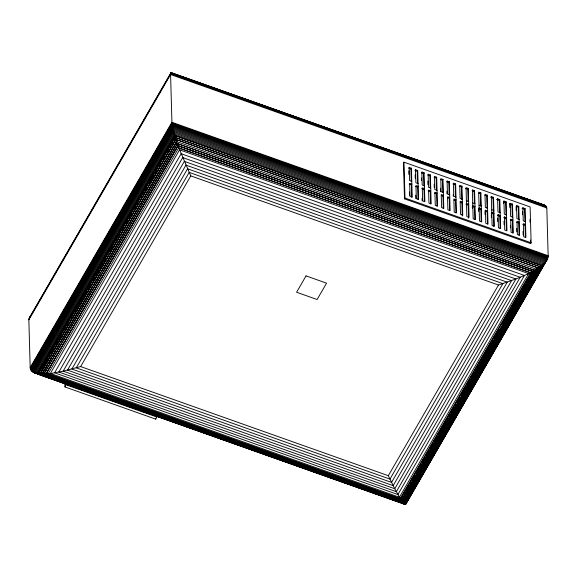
<?xml version="1.0" encoding="UTF-8"?>
<svg xmlns="http://www.w3.org/2000/svg" width="577" height="577" viewBox="0 0 577 577"><rect width="100%" height="100%" fill="white"/><g stroke="black" fill="none" stroke-linecap="round" stroke-linejoin="round"><path stroke-width="0.87" d="M31.439 370.838L172.444 126.767L547.097 259.643L405.927 504.002L404.946 504.327L404.275 503.981L541.962 265.658C544.854 263.069 548.042 259.859 548.15 255.726L546.816 207.951L545.582 205.628L170.936 72.752L170.583 74.512L171.953 123.052L174.506 135.335L36.82 373.658C33.798 373.045 30.249 371.098 30.184 367.614L28.85 319.838L29.319 317.877L170.936 72.752L172.617 73.661M401.065 499.307L400.871 500.288L46.023 374.437L46.218 373.456L44.184 373.571L43.967 374.574L42.013 374.603L42.258 373.571L40.39 373.514L40.116 374.56L38.349 374.415L38.645 373.355L38.839 373.766L38.169 374.033L174.817 137.514L175.487 137.247L174.86 135.213L174.341 135.371L174.968 137.398L540.49 266.884L534.98 270.498L177.117 143.478L178.098 145.822L532.946 271.68L530.876 272.741L178.574 148L177.471 143.377L43.816 374.264L41.861 374.285L176.8 141.329L176.1 139.252L175.48 139.569L39.943 374.177L38.169 374.033M46.023 374.437L63.153 371.126L80.636 366.575L388.328 475.7L394.755 488.733L401.181 500.194L533.061 271.918L532.593 271.14L534.591 270.036L401.441 500.511L402.674 502.257L537.05 269.661L536.459 268.889L538.291 267.706L538.932 268.478L403.395 503.086L402.746 502.315L538.291 267.706M400.871 500.288L400.2 498.593L530.768 272.596L532.946 271.68M403.842 502.877L403.539 503.937L402.912 503.231L403.186 502.185L402.522 501.348L402.27 502.372L401.57 501.406L401.794 500.403L44.184 373.571M406.323 502.884L405.927 504.002M38.645 373.355L36.978 373.124L36.82 373.658L38.839 373.766M156.879 416.284L155.747 419.147L64.977 386.951L66.11 384.094M28.951 318.886L171.232 72.63L545.582 205.628M28.85 319.838L170.583 74.512L546.816 207.951M30.184 367.614L171.917 122.288L548.15 255.726M30.249 368.321L171.953 123.052L548.121 256.462L547.227 258.02M30.408 369.006L172.025 123.882L548.006 257.227M30.66 369.648L172.134 124.783L547.797 258.013L405.494 504.334L334.271 479.069M31.007 370.261L172.271 125.743L547.494 258.821L405.725 504.211L400.287 502.206M31.959 371.372L172.646 127.849L546.614 260.487M34.887 373.081L173.771 132.681L543.83 263.927L404.946 504.327M35.817 373.391L174.124 133.994L542.928 264.793L404.621 504.19M37.173 373.535L174.86 135.213M538.759 268.096L175.963 139.425L175.134 137.362L38.493 373.889L40.26 374.033L403.056 502.704L404.023 503.786L540.671 267.266L539.971 266.509L541.594 265.283L541.962 265.658L540.159 266.92M42.157 368.025L43.506 365.688M44.407 364.123L45.309 362.565M46.21 361.007L47.559 358.67M50.718 353.211L51.613 351.653M52.514 350.095L53.87 347.751M56.568 343.077L57.924 340.733M58.825 339.175L61.523 334.501M64.682 329.041L65.576 327.484M66.932 325.139L67.834 323.582M70.985 318.129L71.887 316.564M75.039 311.111L75.94 309.546M77.289 307.209L78.191 305.651M79.092 304.093L79.994 302.536M81.343 300.191L82.244 298.634M83.146 297.076L84.494 294.739M85.396 293.174L86.298 291.616M87.654 289.279L88.555 287.721M89.449 286.156L90.351 284.598M93.503 279.145L94.859 276.801M95.76 275.243L96.662 273.686M97.563 272.128L98.912 269.784M99.814 268.226L102.966 262.766M103.867 261.208L105.216 258.871M110.171 250.295L112.876 245.614M116.027 240.162L116.929 238.597M118.278 236.26L119.179 234.702M122.331 229.242L123.233 227.684M126.385 222.224L127.286 220.666M128.642 218.33L129.544 216.772M130.445 215.207L131.34 213.649M134.499 208.196L135.847 205.852M136.749 204.294L137.651 202.736M140.802 197.276L141.704 195.718M143.053 193.382L143.954 191.816M144.856 190.259L146.205 187.922M148.909 183.241L150.258 180.904M151.16 179.346L153.864 174.665M155.213 172.328L156.569 169.991M159.274 165.31L160.168 163.753M163.327 158.293L164.221 156.735M167.38 151.275L168.282 149.717M169.631 147.38L170.532 145.822M171.434 144.257L172.335 142.699M173.684 140.362L174.586 138.805M39.943 374.177L175.805 139.425L174.968 137.398M40.26 374.033L176.1 139.252M41.861 374.285L176.634 141.574M42.561 373.68L47.516 365.104M48.41 363.553L51.569 358.086M52.464 356.543L53.372 354.97M54.26 353.427L55.623 351.068M56.51 349.532L59.676 344.051M60.563 342.529L70.041 326.12M70.913 324.613L86.254 298.049M87.113 296.571L92.565 287.137M93.409 285.665L98.869 276.217M99.258 275.539L100.672 273.101M101.509 271.644L143.911 198.25M144.257 197.651L145.714 195.134M146.508 193.757L150.222 187.337M150.561 186.746L176.8 141.329M177.471 143.377L43.816 374.264M400.2 498.593L48.208 373.752L45.908 374.192L177.788 145.916M530.588 275.431L532.838 271.529L177.99 145.678L45.908 374.192M48.208 373.752L46.11 373.954L178.228 145.462M48.006 373.997L178.776 147.755L190.792 175.898L498.485 285.024L515.932 278.994L530.876 272.741M80.636 366.575L190.792 175.898M403.972 162.187L403.496 163.002L404.499 198.863L530.652 243.602L531.128 242.787L530.126 206.927L403.972 162.187L404.975 198.048L404.499 198.863M409.165 184.128L411.379 184.914L411.848 184.099L409.641 183.313L410.002 196.418L412.216 197.204L411.408 168.232L409.194 167.445L408.725 168.268L411.264 169.169M411.408 168.232L410.939 169.054L411.278 181.344M415.483 186.371L417.698 187.157L418.166 186.335L415.952 185.549L416.32 198.661L418.534 199.447L417.726 170.475L415.512 169.688L415.036 170.504L417.25 171.29L417.597 183.58M417.25 171.29L417.726 170.475M424.405 185.823L422.191 185.037L421.83 171.932L424.037 172.711L423.568 173.533L423.907 185.823M430.226 188.059L429.887 175.769L430.355 174.954L428.141 174.167L428.509 187.28L430.723 188.059M437.034 190.302L434.827 189.516L434.459 176.411L436.674 177.197L436.198 178.012L436.544 190.302M443.352 192.545L441.138 191.759L440.778 178.646L442.985 179.433L442.516 180.248L442.855 192.545M436.984 206.112L436.638 193.814L437.114 193.057L434.899 192.271L435.267 205.383L437.481 206.162L436.674 177.197M449.671 194.781L447.456 193.995L447.088 180.889L449.303 181.676L448.834 182.491L449.173 194.781M443.302 208.347L442.956 196.05L443.432 195.3L441.217 194.514L441.585 207.619L443.8 208.405L442.985 179.433M455.981 197.024L453.774 196.238L453.407 183.125L455.621 183.912L455.145 184.734L455.491 197.024M462.3 199.26L460.085 198.474L459.725 185.368L461.932 186.155L461.463 186.97L461.802 199.26M468.25 188.39L469.058 217.363L466.843 216.577L466.036 187.612L468.25 188.39L467.781 189.213L468.12 201.503M474.568 190.634L475.376 219.606L473.162 218.82L472.354 189.847L474.568 190.634L474.092 191.449L474.438 203.739M472.325 206.53L472.794 205.715L475.008 206.494L474.539 207.316L472.325 206.53L472.375 208.275M480.879 192.877L481.694 221.842L479.48 221.063L478.672 192.091L480.879 192.877L480.41 193.692L480.756 205.982M478.715 211.391L478.636 208.773L479.112 207.951L481.326 208.737L480.85 209.552L481.196 221.792M487.565 208.225L485.351 207.439L484.983 194.326L487.197 195.113L486.728 195.928L487.067 208.225M491.301 196.569L492.109 225.542L494.323 226.328L493.515 197.356L491.301 196.569L490.825 197.384L493.321 198.272M485.43 210.194L484.954 211.009L487.168 211.795L487.644 210.98L485.43 210.194L485.791 223.299L488.005 224.085L487.197 195.113M493.515 197.356L493.039 198.171L493.407 211.276M497.143 199.628L497.619 198.805L499.826 199.592L500.641 228.564L498.427 227.778L498.059 214.673L500.273 215.459L499.797 216.274L497.583 215.488L498.059 214.673M499.704 212.747L499.357 200.414L499.826 199.592M503.505 203.616L503.93 201.048L506.144 201.835L506.952 230.807L504.738 230.021L504.377 216.909L506.592 217.695L506.116 218.517L503.901 217.731L504.377 216.909M506.144 201.835L505.676 202.65L506.015 214.99M510.219 219.967L512.434 220.753L512.903 219.938L510.688 219.152L511.056 232.257L513.27 233.043L512.463 204.07L510.248 203.292L509.772 204.107L509.873 207.605M512.463 204.07L511.987 204.893L512.333 217.183M516.53 222.21L518.745 222.996L519.221 222.174L517.006 221.395L517.374 234.5L519.588 235.286L518.773 206.314L516.566 205.527L516.09 206.342L518.701 207.273M518.773 206.314L518.305 207.129L518.651 219.469M522.409 208.585L522.877 207.77L525.092 208.549L525.899 237.522L523.685 236.743L523.325 223.631L525.539 224.417L525.063 225.232L525.402 237.472M524.962 221.662L524.623 209.372L525.092 208.549M388.328 475.7L498.485 285.024M400.424 498.982L530.984 272.986L533.061 271.918M402.76 496.689L401.181 500.194M404.109 494.352L405.011 492.794M405.912 491.236L409.064 485.784M409.966 484.226L410.86 482.668M412.216 480.331L414.913 475.657M416.262 473.313L418.967 468.639M419.861 467.082L421.217 464.745M422.119 463.187L425.263 457.734M426.165 456.176L429.317 450.724M430.218 449.166L431.567 446.829M432.469 445.271L433.37 443.713M434.265 442.155L435.621 439.818M436.522 438.26L437.416 436.702M438.772 434.366L439.667 432.8M440.568 431.243L441.917 428.906M442.819 427.348L443.72 425.79M444.622 424.232L445.971 421.895M446.872 420.337L447.774 418.779M449.122 416.443L450.024 414.885M450.925 413.327L454.07 407.874M454.972 406.316L455.873 404.758M457.222 402.421L459.927 397.748M461.275 395.411L466.223 386.835M467.125 385.277L470.277 379.825M471.178 378.267L474.33 372.814M475.224 371.256L476.58 368.919M477.475 367.361L478.376 365.804M479.278 364.246L480.627 361.909M481.528 360.351L482.43 358.793M483.778 356.456L484.68 354.898M485.582 353.333L486.93 350.996M487.832 349.438L488.733 347.881M489.628 346.323L490.984 343.986M491.878 342.428L492.78 340.87M494.136 338.533L495.03 336.975M495.931 335.417L499.083 329.965M502.235 324.512L504.933 319.838M505.834 318.28L511.236 308.926M512.138 307.368L515.29 301.915M516.184 300.357L517.54 298.02M518.434 296.463L519.336 294.905M520.238 293.347L521.586 291.01M522.488 289.452L523.389 287.894M524.291 286.336L525.64 283.999M526.541 282.442L527.443 280.884M528.792 278.547L529.693 276.989M537.05 269.661L535.124 270.815L401.974 501.283L401.693 500.901L534.843 270.425L532.722 271.421L177.875 145.57M536.459 268.889L536.769 269.279L535.485 270.043M403.294 500.302L402.393 501.867L402.674 502.257M404.196 498.744L405.097 497.179M406.446 494.842L407.348 493.277M408.249 491.719L409.158 490.154M410.507 487.817L411.408 486.252M412.764 483.915L413.666 482.35M414.567 480.792L415.469 479.227M416.818 476.89L417.719 475.325M420.878 469.866L421.78 468.3M423.136 465.964L424.037 464.398M427.189 458.939L429.894 454.258M431.25 451.914L432.151 450.348M434.856 445.668L436.212 443.331M437.561 440.987L440.265 436.306M441.167 434.741L442.523 432.404M443.424 430.839L444.326 429.281M445.228 427.716L446.584 425.379M449.735 419.912L450.637 418.354M451.539 416.789L452.895 414.452M453.796 412.887L454.698 411.329M456.054 408.985L456.955 407.427M457.857 405.862L458.758 404.304M460.107 401.96L461.009 400.402M461.91 398.837L462.812 397.279M464.168 394.935L465.069 393.377M466.418 391.033L467.327 389.475M468.228 387.91L469.13 386.352M470.479 384.008L471.38 382.45M474.539 376.983L475.441 375.425M476.79 373.081L477.691 371.523M478.6 369.958L479.501 368.4M480.85 366.056L481.752 364.498M484.911 359.031L487.615 354.35M488.517 352.792L489.866 350.448M491.222 348.104L493.926 343.423M494.828 341.865L496.184 339.521M498.889 334.84L500.237 332.496M501.139 330.938L502.048 329.373M503.396 327.029L504.298 325.471M505.2 323.913L506.556 321.569M507.457 320.011L508.359 318.446M509.26 316.888L510.609 314.544M511.51 312.986L512.412 311.421M513.768 309.084L514.67 307.519M515.571 305.961L516.473 304.396M517.829 302.06L518.73 300.494M520.079 298.15L520.981 296.592M521.882 295.035L522.784 293.469M524.14 291.133L525.041 289.567M528.2 284.108L529.102 282.542M530.451 280.206L531.352 278.641M532.254 277.083L533.155 275.517M534.511 273.181L535.413 271.616M403.056 502.704L538.601 268.096L540.332 266.884M405.04 501.067L403.684 503.411L404.023 503.786M414.055 485.452L415.411 483.115M422.624 470.623L423.525 469.065M424.427 467.5L425.783 465.156M428.942 459.696L429.843 458.131M435.253 448.769L436.154 447.204M437.056 445.646L437.957 444.081M439.313 441.744L440.215 440.179M443.374 434.719L444.276 433.154M447.427 427.694L448.329 426.129M449.685 423.785L450.587 422.227M453.746 416.76L454.647 415.202M467.723 392.562L469.079 390.225M471.784 385.537L473.133 383.193M474.034 381.635L475.39 379.291M478.095 374.61L479.451 372.266M482.603 366.806L483.504 365.241M486.663 359.781L487.565 358.216M488.921 355.872L489.823 354.314M492.982 348.847L493.883 347.289M494.785 345.724L495.686 344.166M497.035 341.822L497.937 340.264M501.096 334.797L501.997 333.239M503.353 330.895L504.255 329.337M507.407 323.87L508.308 322.312M513.725 312.943L514.626 311.378M517.785 305.918L518.687 304.353M525.452 292.647L526.801 290.303M527.703 288.745L529.059 286.401M531.763 281.72L533.112 279.376M541.594 265.283L403.907 503.606L404.275 503.981M545.301 261.915L405.234 504.37L34.036 372.72L173.446 131.405L544.652 263.062M546.203 260.35L547.551 258.006M29.319 317.877L30.783 315.734M538.932 268.478L540.671 267.266M42.128 374.091L40.556 373.86M46.348 373.737L44.083 374.069L401.693 500.901M175.963 139.425L176.353 141.466L536.898 269.351M176.353 141.466L177.37 143.666M538.146 267.952L538.601 268.096L175.653 139.389M172.083 73.084L544.688 205.08M173.468 73.964L176.014 74.866M191.283 80.282L195.524 81.783M210.785 87.199L215.026 88.699M228.6 93.517L234.536 95.623M246.408 99.835L255.741 103.139M264.223 106.146L268.464 107.654M272.705 109.161L275.251 110.063M290.512 115.472L294.753 116.98M310.022 122.396L314.263 123.896M327.837 128.707L335.468 131.419M345.645 135.025L354.978 138.336M363.46 141.343L367.7 142.851M371.941 144.351L374.48 145.253M389.749 150.669L393.99 152.177M407.564 156.987L413.5 159.093M427.067 163.904L434.705 166.616M444.881 170.222L454.207 173.533M462.689 176.54L466.93 178.041M471.171 179.548L473.717 180.45M488.986 185.866L493.227 187.366M506.794 192.184L512.737 194.29M526.303 199.101L533.934 201.806M170.72 73.113L546.246 206.299M170.604 73.705L546.657 207.078M421.354 172.747L423.951 173.67M427.672 174.99L429.887 175.769M433.983 177.226L436.638 178.17M440.301 179.469L442.559 180.269M446.62 181.705L449.332 182.671M452.931 183.948L455.253 184.77M459.249 186.183L462.018 187.172M465.567 188.427L467.94 189.27M472.174 190.771L474.705 191.672M478.932 193.165L480.627 193.771M484.86 195.271L487.399 196.173M496.703 199.469L499.357 200.414M503.461 201.863L506.007 202.772M509.39 203.969L512.78 205.167M522.084 208.47L524.623 209.372M411.776 181.344L409.562 180.558L409.194 167.445M418.087 183.58L415.88 182.794L415.512 169.688M466.404 200.717L468.618 201.503M472.722 202.96L474.936 203.739M479.033 205.196L481.247 205.982M491.669 209.675L493.883 210.461M500.194 212.704L497.98 211.918L497.619 198.805M506.512 214.94L504.298 214.154L503.93 201.048M512.83 217.183L510.616 216.397L510.248 203.292M519.141 219.419L516.927 218.64L516.566 205.527M525.459 221.662L523.245 220.876L522.877 207.77M421.794 188.607L424.008 189.393L424.484 188.578L422.27 187.792L422.638 200.897L424.852 201.683L424.037 172.711M428.112 190.85L430.327 191.636L430.795 190.814L428.588 190.035L428.949 203.14L431.163 203.926L430.355 174.954M434.431 193.093L436.645 193.872M441.484 195.589L442.956 196.115M447.795 197.832L449.274 198.351L449.743 197.536L447.536 196.75L447.896 209.862L450.11 210.648L449.303 181.676M454.113 200.075L455.592 200.594L456.061 199.779L453.847 198.993L454.214 212.098L456.429 212.884L455.621 183.912M460.432 202.311L461.903 202.837L462.379 202.015L460.165 201.229L460.533 214.341L462.747 215.127L461.932 186.155M478.636 208.773L480.85 209.552M522.849 224.446L525.063 225.232M404.975 198.048L531.128 242.787M546.044 261.338L172.884 128.988L32.564 371.862L38.5 373.968M545.388 262.196L173.15 130.171L33.257 372.309L332.576 478.47M174.506 135.335L541.962 265.658M174.341 135.371L541.789 265.694M175.134 137.362L540.49 266.884M177.117 143.478L534.98 270.498M179.62 148.058L530.984 272.986M48.122 374.235L400.113 499.076M52.904 376.363L63.939 380.279M72.428 383.287L81.768 386.597M91.952 390.211L99.597 392.923M111.476 397.135L117.419 399.241M125.065 401.953L127.611 402.854M131.001 404.059L135.249 405.566M139.49 407.073L145.433 409.18M150.532 410.99L153.078 411.891M155.624 412.793L163.262 415.505M168.354 417.308L181.091 421.823M187.878 424.232L198.921 428.148M207.41 431.156L216.743 434.474M226.934 438.087L234.572 440.792M246.458 445.011L252.401 447.117M258.345 449.223L262.585 450.731M265.983 451.935L270.224 453.435M272.777 454.344L280.415 457.049M285.507 458.859L298.244 463.374M305.031 465.783L316.066 469.7M324.555 472.707L333.895 476.018M344.08 479.631L351.725 482.343M363.611 486.555L369.547 488.669M377.192 491.373L379.738 492.282M383.135 493.486L387.376 494.987M391.624 496.494L397.567 498.6M43.967 374.574L401.57 501.406M50.625 377.106L53.178 378.007M58.27 379.817L60.823 380.719M66.766 382.832L71.014 384.34M81.213 387.953L88.858 390.665M95.659 393.081L106.702 396.998M115.198 400.005L124.545 403.323L113.46 399.428M134.744 406.936L142.389 409.656L133.006 406.359M154.283 413.868L160.233 415.981L152.544 413.291M172.126 420.2L178.077 422.306L170.388 419.616M191.672 427.131L195.92 428.639M211.211 434.063L213.764 434.964L209.473 433.478M221.409 437.676L223.963 438.585L217.969 436.493M229.055 440.388L231.608 441.297M235.856 442.797L241.799 444.91L234.111 442.22M251.998 448.524L259.643 451.236M268.139 454.25L277.487 457.568M287.685 461.182L295.33 463.894M305.529 467.514L313.174 470.226M325.067 474.445L331.018 476.552M344.613 481.377L348.861 482.877M364.152 488.301L368.407 489.808L362.406 487.716M381.996 494.633L386.244 496.141L381.945 494.648M392.194 498.247L394.74 499.155L388.747 497.064M40.39 373.514L42.943 374.415M48.886 376.529L53.134 378.036M56.539 379.24L60.787 380.748M63.333 381.649L70.978 384.361M76.077 386.172L88.822 390.687M93.921 392.497L106.666 397.019M189.927 426.547L195.877 428.661M203.522 431.372L206.076 432.274M229.011 440.41L231.565 441.311M246.855 446.735L259.6 451.257M266.394 453.666L277.443 457.59M285.94 460.597L295.287 463.915M305.478 467.529L313.123 470.241M323.322 473.861L330.967 476.573M342.861 480.792L348.811 482.899M372.598 491.337L376.846 492.845M399.789 500.98L403.186 502.185M36.978 373.124L39.034 373.853M43.592 375.771L54.613 379.68M63.095 382.688L72.464 385.934M84.3 390.211L90.3 392.259M94.477 393.817L98.717 395.324M103.81 397.127L116.626 401.599M123.312 404.044L136.158 408.523M142.822 410.968L153.994 414.849M164.019 418.484L171.831 421.181M183.529 425.4L189.667 427.507M193.706 429.014L197.947 430.514M203.032 432.317L215.755 436.832M222.542 439.241L235.257 443.749M243.739 446.757L253.361 450.096M263.249 453.673L271.197 456.421M276.816 458.491L279.362 459.393M279.686 459.429L289.034 462.747M291.234 463.605L297.169 465.711M299.225 466.36L314.984 472.022M318.756 473.284L332.792 478.34M338.288 480.215L342.536 481.723M342.969 481.954L352.295 485.257M357.827 487.147L360.373 488.048M362.471 488.87L370.109 491.575M376.045 493.681L378.591 494.583M381.981 495.787L388.4 497.987M390.463 498.795L396.399 500.901M40.116 374.56L402.912 503.231M38.349 374.415L403.539 503.937M66.16 384.837L156.922 417.027M534.482 270.224L535.124 270.815M177.99 145.678L178.884 147.907M176.237 141.697L176.966 143.788M174.817 137.514L175.48 139.569M155.696 418.368L155.747 419.147M64.977 386.951L64.855 383.489M529.974 219.397L530.054 222.087M530.552 240.018L530.652 243.602M522.481 211.211L522.582 214.752M523.043 231.442L523.144 234.933M518.723 222.058L519.091 235.228M516.112 207.222L516.213 210.713M516.703 228.326L516.804 231.824M512.405 219.815L512.773 232.985M510.364 225.21L510.436 227.836M506.087 217.572L506.455 230.75M504.002 221.222L504.096 224.72M499.797 216.216L500.144 228.506M497.655 218.063L497.756 221.604M493.479 213.973L493.825 226.271M491.323 214.997L491.395 217.616M487.168 211.68L487.507 224.027M484.983 211.882L485.055 214.507M474.532 207.201L474.878 219.548M468.192 204.135L468.589 218.185M461.903 202.722L462.271 215.942M455.585 200.486L455.931 212.826M453.226 194.435L453.277 196.18M449.274 198.293L449.613 210.591M446.886 191.319L446.959 193.937M440.547 188.203L440.64 191.701M434.178 184.214L434.279 187.713M430.327 191.571L430.666 203.869M427.838 181.106L427.939 184.597M424.008 189.335L424.355 201.625M421.498 177.99L421.571 180.608M422.068 198.221L422.14 200.846M417.69 187.092L418.036 199.39M415.159 174.874L415.26 178.372M415.728 195.105L415.822 198.603M411.351 183.976L411.718 197.146M408.797 170.886L408.891 174.413M409.381 191.968L409.482 195.488M179.577 149.818L50.365 373.47L399.421 497.266L528.633 273.613L179.577 149.818M181.142 153.72L54.577 372.792L397.885 494.554L524.45 275.481L181.142 153.72M182.729 157.579L58.84 372.014L396.334 491.705L520.216 277.277L182.729 157.579M184.323 161.38L63.153 371.126L394.755 488.733L515.932 278.994L184.323 161.38M185.938 165.123L67.495 370.131L393.168 485.639L511.604 280.631L185.938 165.123M187.554 168.794L71.865 369.042L391.559 482.43L507.248 282.182L187.554 168.794M189.177 172.386L76.243 367.859L389.951 479.112L502.877 283.646L189.177 172.386M306.041 275.885L296.592 292.243L317.105 299.521L326.553 283.163L306.041 275.885M466.483 203.472L466.007 204.287L468.221 205.073L468.697 204.258L466.483 203.472M491.741 212.43L491.272 213.252L493.486 214.031L493.955 213.216L491.741 212.43"/></g></svg>
